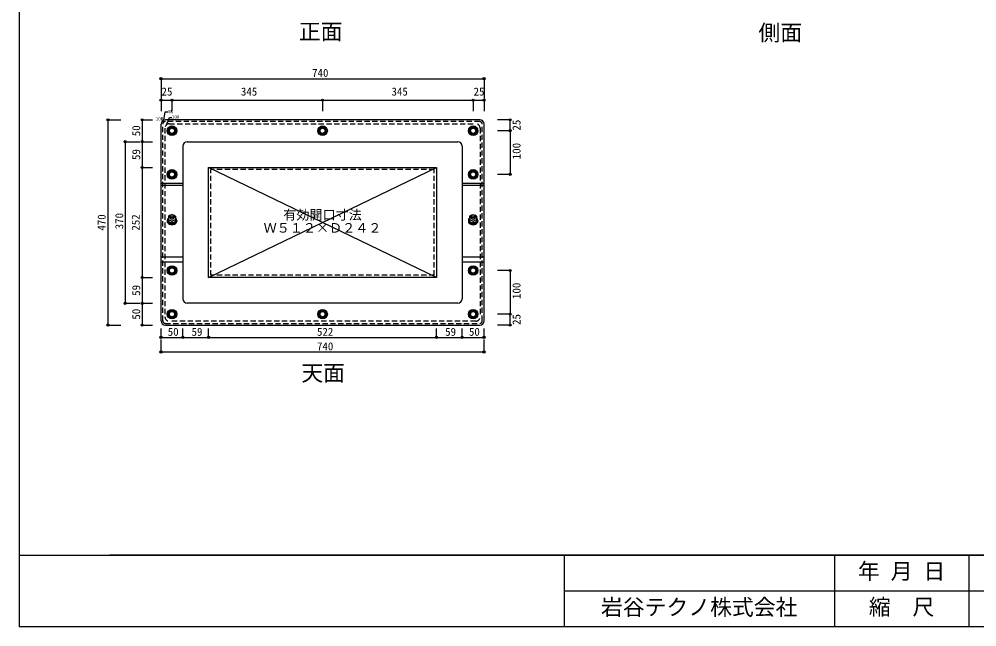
# Model space of a CAD drawing. Units: millimetres at full size, sheet at 1:10. Extents: x -10475 to 9199, y -10092 to 10143.
# Drawn here: x -6012 to -3817, y 2544 to 3935 of the extents above; entities that cross this region are included whole.
import ezdxf
from ezdxf.enums import TextEntityAlignment as Align

# ---------------------------------------------------------------- set-up
doc = ezdxf.new("R2010")
doc.units = ezdxf.units.MM
doc.header["$LTSCALE"] = 10
doc.header["$PDMODE"] = 32
doc.header["$PDSIZE"] = 5
doc.linetypes.add('DASHED1', pattern=[1.8, 1.2, -0.6])
for name, color, linetype in [('0-0_FRP', 7, 'Continuous'), ('0-3_開口寸法', 2, 'DASHED1'), ('0-8_FRP寸法', 3, 'Continuous'), ('0-F_図面枠', 7, 'Continuous'), ('3-4', 4, 'Continuous')]:
    doc.layers.add(name, color=color, linetype=linetype)
doc.styles.add('ＭＳ ゴシック', font='')
doc.styles.get('ＭＳ ゴシック').set_extended_font_data('MS Gothic')

msp = doc.modelspace()

# ---------------------------------------------------------------- linework, layer by layer
at = {"layer": '0-0_FRP', "color": 4}
for p, q in [((-5686.45, 3244.99), (-5686.45, 3694.99)), ((-4956.45, 3704.99), (-5676.39, 3704.99)), ((-4946.45, 3244.99), (-4946.45, 3694.99)), ((-5636.45, 3644.99), (-5636.45, 3294.99)), ((-5626.39, 3654.99), (-5006.45, 3654.99)), ((-4996.45, 3644.99), (-4996.45, 3294.99)), ((-5577.45, 3343.99), (-5577.45, 3595.99)), ((-5577.45, 3595.99), (-5055.45, 3595.99)), ((-5055.45, 3343.99), (-5577.45, 3595.99)), ((-5577.45, 3343.99), (-5055.45, 3595.99)), ((-5686.45, 3559.91), (-5636.45, 3559.91)), ((-5686.45, 3555.16), (-5636.45, 3555.16)), ((-4996.45, 3559.91), (-4946.45, 3559.91)), ((-4996.45, 3555.16), (-4946.45, 3555.16)), ((-5670.5, 3475.89), (-5670.5, 3474.27)), ((-5657.71, 3469.51), (-5658.16, 3469.95)), ((-5657.71, 3469.51), (-5657.85, 3467.84)), ((-5656.94, 3468.19), (-5657.77, 3468.77)), ((-5656.77, 3469.89), (-5657.26, 3470.37)), ((-5656.77, 3469.89), (-5656.94, 3468.19)), ((-5652.4, 3475.89), (-5652.4, 3474.27)), ((-4980.5, 3475.89), (-4980.5, 3474.27)), ((-4967.71, 3469.51), (-4968.16, 3469.95)), ((-4967.71, 3469.51), (-4967.85, 3467.84)), ((-4966.94, 3468.19), (-4967.77, 3468.77)), ((-4966.77, 3469.89), (-4967.26, 3470.37)), ((-4966.77, 3469.89), (-4966.94, 3468.19)), ((-4962.4, 3475.89), (-4962.4, 3474.27)), ((-5686.45, 3391.16), (-5636.45, 3391.16)), ((-5686.45, 3380.06), (-5636.45, 3380.06)), ((-4996.45, 3391.16), (-4946.45, 3391.16)), ((-4996.45, 3380.06), (-4946.45, 3380.06)), ((-5006.45, 3284.99), (-5626.45, 3284.99)), ((-5676.39, 3234.99), (-4956.45, 3234.99))]:
    msp.add_line(p, q, dxfattribs=at)
at = {"layer": '0-0_FRP', "linetype": 'DASHED1'}
for p, q in [((-5682.45, 3244.99), (-5682.45, 3694.99)), ((-4956.45, 3700.99), (-5676.45, 3700.99)), ((-5667.45, 3695.99), (-4965.45, 3695.99)), ((-4950.45, 3244.99), (-4950.45, 3694.99)), ((-5677.45, 3685.99), (-5677.45, 3253.99)), ((-4955.45, 3685.99), (-4955.45, 3253.99)), ((-5676.45, 3238.99), (-4956.45, 3238.99)), ((-4965.45, 3243.99), (-5667.45, 3243.99))]:
    msp.add_line(p, q, dxfattribs=at)
at = {"layer": '0-0_FRP', "color": 3}
for p, q in [((-5672.45, 3474.27), (-5672.45, 3473.23)), ((-5650.45, 3474.27), (-5650.45, 3473.23)), ((-4982.45, 3474.27), (-4982.45, 3473.23)), ((-4960.45, 3474.27), (-4960.45, 3473.23))]:
    msp.add_line(p, q, dxfattribs=at)
at = {"layer": '0-0_FRP'}
for p, q in [((-5666.45, 3484.06), (-5666.45, 3481.72)), ((-5661.45, 3473.33), (-5661.45, 3468.42)), ((-5661.45, 3468.42), (-5653.45, 3472.15)), ((-5653.45, 3484.54), (-5657.57, 3486.47)), ((-5656.45, 3484.06), (-5656.45, 3481.72)), ((-5653.45, 3484.54), (-5653.45, 3472.15)), ((-4976.45, 3484.06), (-4976.45, 3481.72)), ((-4971.45, 3473.33), (-4971.45, 3468.42)), ((-4971.45, 3468.42), (-4963.45, 3472.15)), ((-4963.45, 3484.54), (-4967.57, 3486.47)), ((-4966.45, 3484.06), (-4966.45, 3481.72)), ((-4963.45, 3484.54), (-4963.45, 3472.15))]:
    msp.add_line(p, q, dxfattribs=at)
for points in [[(-5666.06, 3687.99), (-5670.68, 3679.99), (-5666.06, 3671.99), (-5656.83, 3671.99), (-5652.21, 3679.99), (-5656.83, 3687.99)], [(-5321.06, 3687.99), (-5325.68, 3679.99), (-5321.06, 3671.99), (-5311.83, 3671.99), (-5307.21, 3679.99), (-5311.83, 3687.99)], [(-4976.06, 3687.99), (-4980.68, 3679.99), (-4976.06, 3671.99), (-4966.83, 3671.99), (-4962.21, 3679.99), (-4966.83, 3687.99)], [(-5666.06, 3587.99), (-5670.68, 3579.99), (-5666.06, 3571.99), (-5656.83, 3571.99), (-5652.21, 3579.99), (-5656.83, 3587.99)], [(-4976.06, 3587.99), (-4980.68, 3579.99), (-4976.06, 3571.99), (-4966.83, 3571.99), (-4962.21, 3579.99), (-4966.83, 3587.99)], [(-5666.06, 3367.99), (-5670.68, 3359.99), (-5666.06, 3351.99), (-5656.83, 3351.99), (-5652.21, 3359.99), (-5656.83, 3367.99)], [(-4976.06, 3367.99), (-4980.68, 3359.99), (-4976.06, 3351.99), (-4966.83, 3351.99), (-4962.21, 3359.99), (-4966.83, 3367.99)], [(-5666.06, 3267.99), (-5670.68, 3259.99), (-5666.06, 3251.99), (-5656.83, 3251.99), (-5652.21, 3259.99), (-5656.83, 3267.99)], [(-5321.06, 3267.99), (-5325.68, 3259.99), (-5321.06, 3251.99), (-5311.83, 3251.99), (-5307.21, 3259.99), (-5311.83, 3267.99)], [(-4976.06, 3267.99), (-4980.68, 3259.99), (-4976.06, 3251.99), (-4966.83, 3251.99), (-4962.21, 3259.99), (-4966.83, 3267.99)]]:
    msp.add_lwpolyline(points, close=True, dxfattribs=at)
at = {"layer": '0-0_FRP', "color": 4}
msp.add_lwpolyline([(-5055.45, 3595.99), (-5055.45, 3343.99), (-5577.45, 3343.99)], dxfattribs=at)
at = {"layer": '0-0_FRP'}
for points in [[(-5665.32, 3486.47), (-5669.45, 3484.54), (-5669.45, 3472.15), (-5661.45, 3468.42)], [(-5669.45, 3477.07), (-5661.45, 3473.33), (-5653.45, 3477.07)], [(-5660.38, 3487.78), (-5661.45, 3488.28), (-5662.51, 3487.78)], [(-4975.32, 3486.47), (-4979.45, 3484.54), (-4979.45, 3472.15), (-4971.45, 3468.42)], [(-4979.45, 3477.07), (-4971.45, 3473.33), (-4963.45, 3477.07)], [(-4970.38, 3487.78), (-4971.45, 3488.28), (-4972.51, 3487.78)]]:
    msp.add_lwpolyline(points, dxfattribs=at)
at = {"layer": '0-0_FRP', "color": 3}
for centre in [(-5661.45, 3679.99), (-5316.45, 3679.99), (-4971.45, 3679.99), (-5661.45, 3579.99), (-4971.45, 3579.99), (-5661.45, 3359.99), (-4971.45, 3359.99), (-5661.45, 3259.99), (-5316.45, 3259.99), (-4971.45, 3259.99)]:
    msp.add_circle(centre, 11, dxfattribs=at)
at = {"layer": '0-0_FRP'}
for centre, radius in [((-5661.45, 3679.99), 8), ((-5316.45, 3679.99), 8), ((-4971.45, 3679.99), 8), ((-5661.45, 3679.99), 6), ((-5316.45, 3679.99), 6), ((-4971.45, 3679.99), 6), ((-5661.45, 3579.99), 8), ((-5661.45, 3579.99), 6), ((-4971.45, 3579.99), 8), ((-4971.45, 3579.99), 6), ((-5661.45, 3359.99), 8), ((-5661.45, 3359.99), 6), ((-4971.45, 3359.99), 8), ((-4971.45, 3359.99), 6), ((-5661.45, 3259.99), 8), ((-5661.45, 3259.99), 6), ((-5316.45, 3259.99), 8), ((-5316.45, 3259.99), 6), ((-4971.45, 3259.99), 8), ((-4971.45, 3259.99), 6)]:
    msp.add_circle(centre, radius, dxfattribs=at)
at = {"layer": '0-0_FRP', "color": 4}
for centre, radius, start, end in [((-5676.45, 3694.99), 10, 90, 180), ((-5661.45, 3679.99), 9.05, 122.126, 177.874), ((-5661.45, 3679.99), 9.05, 62.126, 117.874), ((-5661.45, 3679.99), 9.05, 2.126, 57.874), ((-5316.45, 3679.99), 9.05, 122.126, 177.874), ((-5316.45, 3679.99), 9.05, 62.126, 117.874), ((-5316.45, 3679.99), 9.05, 2.126, 57.874), ((-4971.45, 3679.99), 9.05, 122.126, 177.874), ((-4971.45, 3679.99), 9.05, 62.126, 117.874), ((-4971.45, 3679.99), 9.05, 2.126, 57.874), ((-4956.45, 3694.99), 10, 0, 90), ((-5661.45, 3679.99), 9.05, 182.126, 237.874), ((-5661.45, 3679.99), 9.05, 242.126, 297.874), ((-5661.45, 3679.99), 9.05, 302.126, 357.874), ((-5316.45, 3679.99), 9.05, 182.126, 237.874), ((-5316.45, 3679.99), 9.05, 242.126, 297.874), ((-5316.45, 3679.99), 9.05, 302.126, 357.874), ((-4971.45, 3679.99), 9.05, 182.126, 237.874), ((-4971.45, 3679.99), 9.05, 242.126, 297.874), ((-4971.45, 3679.99), 9.05, 302.126, 357.874), ((-5626.45, 3644.99), 10, 90, 180), ((-5006.45, 3644.99), 10, 0, 90), ((-5661.45, 3579.99), 9.05, 122.126, 177.874), ((-5661.45, 3579.99), 9.05, 182.126, 237.874), ((-5661.45, 3579.99), 9.05, 62.126, 117.874), ((-5661.45, 3579.99), 9.05, 2.126, 57.874), ((-5661.45, 3579.99), 9.05, 302.126, 357.874), ((-4971.45, 3579.99), 9.05, 122.126, 177.874), ((-4971.45, 3579.99), 9.05, 182.126, 237.874), ((-4971.45, 3579.99), 9.05, 62.126, 117.874), ((-4971.45, 3579.99), 9.05, 2.126, 57.874), ((-4971.45, 3579.99), 9.05, 302.126, 357.874), ((-5661.45, 3579.99), 9.05, 242.126, 297.874), ((-4971.45, 3579.99), 9.05, 242.126, 297.874), ((-5661.45, 3359.99), 9.05, 122.126, 177.874), ((-5661.45, 3359.99), 9.05, 182.126, 237.874), ((-5661.45, 3359.99), 9.05, 62.126, 117.874), ((-5661.45, 3359.99), 9.05, 2.126, 57.874), ((-5661.45, 3359.99), 9.05, 302.126, 357.874), ((-4971.45, 3359.99), 9.05, 122.126, 177.874), ((-4971.45, 3359.99), 9.05, 182.126, 237.874), ((-4971.45, 3359.99), 9.05, 62.126, 117.874), ((-4971.45, 3359.99), 9.05, 2.126, 57.874), ((-4971.45, 3359.99), 9.05, 302.126, 357.874), ((-5661.45, 3359.99), 9.05, 242.126, 297.874), ((-4971.45, 3359.99), 9.05, 242.126, 297.874), ((-5626.45, 3294.99), 10, 180, 270), ((-5006.45, 3294.99), 10, 270, 0), ((-5661.45, 3259.99), 9.05, 122.126, 177.874), ((-5661.45, 3259.99), 9.05, 182.126, 237.874), ((-5661.45, 3259.99), 9.05, 62.126, 117.874), ((-5661.45, 3259.99), 9.05, 242.126, 297.874), ((-5661.45, 3259.99), 9.05, 2.126, 57.874), ((-5661.45, 3259.99), 9.05, 302.126, 357.874), ((-5316.45, 3259.99), 9.05, 122.126, 177.874), ((-5316.45, 3259.99), 9.05, 182.126, 237.874), ((-5316.45, 3259.99), 9.05, 62.126, 117.874), ((-5316.45, 3259.99), 9.05, 242.126, 297.874), ((-5316.45, 3259.99), 9.05, 2.126, 57.874), ((-5316.45, 3259.99), 9.05, 302.126, 357.874), ((-4971.45, 3259.99), 9.05, 122.126, 177.874), ((-4971.45, 3259.99), 9.05, 182.126, 237.874), ((-4971.45, 3259.99), 9.05, 62.126, 117.874), ((-4971.45, 3259.99), 9.05, 242.126, 297.874), ((-4971.45, 3259.99), 9.05, 2.126, 57.874), ((-4971.45, 3259.99), 9.05, 302.126, 357.874), ((-5676.45, 3244.99), 10, 180, 270), ((-4956.45, 3244.99), 10, 270, 0)]:
    msp.add_arc(centre, radius, start, end, dxfattribs=at)
at = {"layer": '0-0_FRP', "linetype": 'DASHED1'}
for centre, radius, start, end in [((-5676.45, 3694.99), 6, 90, 180), ((-5667.45, 3685.99), 10, 90, 180), ((-4965.45, 3685.99), 10, 0, 90), ((-4956.45, 3694.99), 6, 0, 90), ((-5667.45, 3253.99), 10, 180, 270), ((-4965.45, 3253.99), 10, 270, 0), ((-5676.45, 3244.99), 6, 180, 270), ((-4956.45, 3244.99), 6, 270, 0)]:
    msp.add_arc(centre, radius, start, end, dxfattribs=at)
at = {"layer": '0-0_FRP', "color": 3}
for centre, start_param, end_param in [((-5661.45, 3474.27), 5.5267289, 10.1812343), ((-5661.45, 3473.23), 6.2831853, 9.424778), ((-4971.45, 3474.27), 5.5267289, 10.1812343), ((-4971.45, 3473.23), 6.2831853, 9.424778)]:
    msp.add_ellipse(centre, major_axis=(-11, 0), ratio=0.761243, start_param=start_param, end_param=end_param, dxfattribs=at)
at = {"layer": '0-0_FRP', "color": 4}
for centre, start_param, end_param in [((-5661.45, 3475.89), 5.7966923, 6.7696783), ((-5661.45, 3474.27), 6.2831853, 8.2623156), ((-5661.45, 3475.89), 0.6086833, 1.4470315), ((-5661.45, 3475.89), 1.6945612, 1.9968055), ((-5661.45, 3474.27), 2.0916461, 3.1415927), ((-5661.45, 3475.89), 2.1143184, 2.5329093), ((-5661.45, 3475.89), 2.6550996, 3.6280857), ((-4971.45, 3475.89), 5.7966923, 6.7696783), ((-4971.45, 3474.27), 6.2831853, 8.2623156), ((-4971.45, 3475.89), 0.6086833, 1.4470315), ((-4971.45, 3475.89), 1.6945612, 1.9968055), ((-4971.45, 3474.27), 2.0916461, 3.1415927), ((-4971.45, 3475.89), 2.1143184, 2.5329093), ((-4971.45, 3475.89), 2.6550996, 3.6280857)]:
    msp.add_ellipse(centre, major_axis=(-9.05, 0), ratio=0.773861, start_param=start_param, end_param=end_param, dxfattribs=at)
at = {"layer": '0-0_FRP'}
for centre, major_axis in [((-5661.45, 3484.06), (-5, 0)), ((-5661.45, 3485.03), (-3.5, 0)), ((-4971.45, 3484.06), (-5, 0)), ((-4971.45, 3485.03), (-3.5, 0))]:
    msp.add_ellipse(centre, major_axis=major_axis, ratio=0.761243, dxfattribs=at)
for centre in [(-5661.45, 3481.72), (-4971.45, 3481.72)]:
    msp.add_ellipse(centre, major_axis=(-5, 0), ratio=0.761243, start_param=6.2828527, end_param=9.4251105, dxfattribs=at)
at = {"layer": '0-3_開口寸法', "color": 3}
for p, q in [((-5060.45, 3590.99), (-5572.45, 3590.99)), ((-5572.45, 3348.99), (-5572.45, 3590.99)), ((-5060.45, 3348.99), (-5060.45, 3590.99)), ((-5060.45, 3348.99), (-5572.45, 3348.99))]:
    msp.add_line(p, q, dxfattribs=at)
at = {"layer": '0-8_FRP寸法', "color": 4}
for p, q in [((-5686.45, 3799.11), (-4946.45, 3799.11)), ((-5686.45, 3750.07), (-5661.45, 3750.07)), ((-5661.45, 3750.07), (-5316.45, 3750.07)), ((-5316.45, 3750.07), (-4971.45, 3750.07)), ((-4971.45, 3750.07), (-4946.45, 3750.07)), ((-5674.05, 3693.62), (-5666.82, 3710.59)), ((-5666.82, 3710.59), (-5661.65, 3710.59)), ((-5729.82, 3704.99), (-5729.82, 3654.99)), ((-4886.5, 3679.99), (-4886.5, 3704.99)), ((-4886.5, 3679.99), (-4886.5, 3579.99)), ((-5768.69, 3654.99), (-5768.69, 3284.99)), ((-5729.82, 3654.99), (-5729.82, 3595.99)), ((-4886.5, 3359.99), (-4886.5, 3259.99)), ((-5729.82, 3343.99), (-5729.82, 3284.99)), ((-5729.82, 3284.99), (-5729.82, 3234.99)), ((-4886.5, 3234.99), (-4886.5, 3259.99)), ((-5686.45, 3206.77), (-5636.45, 3206.77)), ((-5636.45, 3206.77), (-5577.45, 3206.77)), ((-5577.45, 3206.77), (-5055.45, 3206.77)), ((-5055.45, 3206.77), (-4996.45, 3206.77)), ((-4996.45, 3206.77), (-4946.45, 3206.77)), ((-5686.45, 3173.58), (-4946.45, 3173.58))]:
    msp.add_line(p, q, dxfattribs=at)
at = {"layer": '0-8_FRP寸法'}
for p, q in [((-5686.45, 3799.11), (-5686.45, 3739.64)), ((-4946.45, 3799.11), (-4946.45, 3739.64)), ((-5686.45, 3750.07), (-5686.45, 3724.7)), ((-5661.45, 3750.07), (-5661.45, 3724.7)), ((-5316.45, 3750.07), (-5316.45, 3724.7)), ((-4971.45, 3750.07), (-4971.45, 3724.7)), ((-4946.45, 3750.07), (-4946.45, 3724.7)), ((-5808, 3704.99), (-5778.31, 3704.99)), ((-5729.82, 3704.99), (-5706.25, 3704.99)), ((-4886.5, 3704.99), (-4915.57, 3704.99)), ((-4886.5, 3679.99), (-4915.57, 3679.99)), ((-4886.5, 3679.99), (-4915.57, 3679.99)), ((-5768.69, 3654.99), (-5734.69, 3654.99)), ((-5729.82, 3654.99), (-5706.25, 3654.99)), ((-5729.82, 3595.99), (-5706.25, 3595.99)), ((-4886.5, 3579.99), (-4915.57, 3579.99)), ((-4886.5, 3359.99), (-4915.57, 3359.99)), ((-5729.82, 3343.99), (-5706.25, 3343.99)), ((-5768.69, 3284.99), (-5734.69, 3284.99)), ((-5729.82, 3284.99), (-5706.25, 3284.99)), ((-4886.5, 3259.99), (-4915.57, 3259.99)), ((-4886.5, 3259.99), (-4915.57, 3259.99)), ((-5808, 3234.99), (-5778.31, 3234.99)), ((-5729.82, 3234.99), (-5706.25, 3234.99)), ((-5686.45, 3206.77), (-5686.45, 3227.13)), ((-5636.45, 3206.77), (-5636.45, 3227.13)), ((-5577.45, 3206.77), (-5577.45, 3227.13)), ((-5055.45, 3206.77), (-5055.45, 3227.13)), ((-4996.45, 3206.77), (-4996.45, 3227.13)), ((-4946.45, 3206.77), (-4946.45, 3227.13)), ((-4886.5, 3234.99), (-4915.57, 3234.99)), ((-5686.45, 3173.58), (-5686.45, 3202.24)), ((-4946.45, 3173.58), (-4946.45, 3202.24))]:
    msp.add_line(p, q, dxfattribs=at)
at = {"layer": '0-8_FRP寸法', "color": 4}
msp.add_lwpolyline([(-5680.69, 3699.45), (-5676.7, 3722.98), (-5670.65, 3722.98)], dxfattribs=at)
at = {"layer": '0-8_FRP寸法', "color": 6}
for p in [(-5686.45, 3799.11), (-4946.45, 3799.11), (-5686.45, 3750.07), (-5661.45, 3750.07), (-5316.45, 3750.07), (-4971.45, 3750.07), (-4946.45, 3750.07), (-5808, 3704.99), (-5729.82, 3704.99), (-4886.5, 3704.99), (-4886.5, 3679.99), (-5768.69, 3654.99), (-5729.82, 3654.99), (-5729.82, 3595.99), (-4886.5, 3579.99), (-4886.5, 3359.99), (-5729.82, 3343.99), (-5768.69, 3284.99), (-5729.82, 3284.99), (-4886.5, 3259.99), (-5808, 3234.99), (-5729.82, 3234.99), (-4886.5, 3234.99), (-5686.45, 3206.77), (-5636.45, 3206.77), (-5577.45, 3206.77), (-5055.45, 3206.77), (-4996.45, 3206.77), (-4946.45, 3206.77), (-5686.45, 3173.58), (-4946.45, 3173.58)]:
    msp.add_point(p, dxfattribs=at)
at = {"layer": '0-F_図面枠'}
for p, q in [((-6011.52, 2708.43), (-2011.52, 2708.43)), ((-2011.52, 2708.43), (-5803.94, 2708.43)), ((-4763.28, 2708.43), (-4763.28, 2544.1)), ((-4143.79, 2708.43), (-4143.79, 2544.1)), ((-3836, 2708.43), (-3836, 2544.1)), ((-4763.28, 2626.26), (-4143.79, 2626.26)), ((-4143.79, 2626.26), (-3403.58, 2626.26)), ((-2011.52, 2544.1), (-6011.52, 2544.1))]:
    msp.add_line(p, q, dxfattribs=at)
msp.add_lwpolyline([(-2011.52, 5304.1), (-6011.52, 5304.1), (-6011.52, 2544.1)], dxfattribs=at)
at = {"layer": '3-4'}
for p, q in [((-5808, 3704.99), (-5808, 3234.99)), ((-5729.82, 3595.99), (-5729.82, 3343.99))]:
    msp.add_line(p, q, dxfattribs=at)

# ---------------------------------------------------------------- texts
at = {"layer": '0-0_FRP', "color": 6, "style": 'ＭＳ ゴシック'}
for s, p in [('側面', (-4317.77, 3875.2)), ('正面', (-5370.79, 3877.64)), ('天面', (-5364.98, 3096.09))]:
    msp.add_text(s, height=36.66, dxfattribs=at).set_placement(p, align=Align.BOTTOM_LEFT)
at = {"layer": '0-3_開口寸法', "color": 3, "style": 'ＭＳ ゴシック'}
for s, p in [('有効開口寸法', (-5406.45, 3469.99)), ('Ｗ５１２×Ｄ２４２', (-5451.45, 3439.99))]:
    msp.add_text(s, height=21.99, dxfattribs=at).set_placement(p, align=Align.BOTTOM_LEFT)
at = {"layer": '0-8_FRP寸法', "style": 'ＭＳ ゴシック'}
for s, p in [('740', (-5340.39, 3797.8)), ('25', (-5685.39, 3755.01)), ('345', (-5503.52, 3755.01)), ('345', (-5158.52, 3755.01)), ('25', (-4970.39, 3755.01)), ('50', (-5671.09, 3204.95)), ('59', (-5616.59, 3204.95)), ('522', (-5329.21, 3204.95)), ('59', (-5035.59, 3204.95)), ('50', (-4981.09, 3204.95)), ('740', (-5329.21, 3171.76))]:
    msp.add_text(s, height=18.33, dxfattribs=at).set_placement(p, align=Align.BOTTOM_LEFT)
at = {"layer": '0-8_FRP寸法', "color": 6, "style": 'ＭＳ ゴシック'}
for s, p in [('10R', (-5698.5, 3701.3)), ('6R', (-5670.65, 3717.98)), ('10R', (-5661.65, 3705.59))]:
    msp.add_text(s, height=7.331, dxfattribs=at).set_placement(p, align=Align.BOTTOM_LEFT)
at = {"layer": '0-8_FRP寸法', "style": 'ＭＳ ゴシック'}
for s, p in [('50', (-5728.71, 3667.51)), ('25', (-4857.41, 3680.37)), ('100', (-4857.41, 3614.75)), ('59', (-5728.71, 3613.01)), ('370', (-5767.58, 3454.39)), ('470', (-5808, 3451.24)), ('252', (-5729.82, 3451.24)), ('59', (-5728.71, 3302.01)), ('100', (-4857.41, 3294.75)), ('50', (-5728.71, 3247.51)), ('25', (-4857.41, 3235.37))]:
    msp.add_text(s, height=18.33, rotation=90, dxfattribs=at).set_placement(p, align=Align.BOTTOM_LEFT)
at = {"layer": '0-F_図面枠', "color": 6, "style": 'ＭＳ ゴシック'}
for s, p in [('年 月 日', (-4089.9, 2642.35)), ('岩谷テクノ株式会社', (-4678.66, 2559.87)), ('縮\u3000尺', (-4064.9, 2560.18))]:
    msp.add_text(s, height=36.66, dxfattribs=at).set_placement(p, align=Align.BOTTOM_LEFT)

doc.saveas('drawing.dxf')
